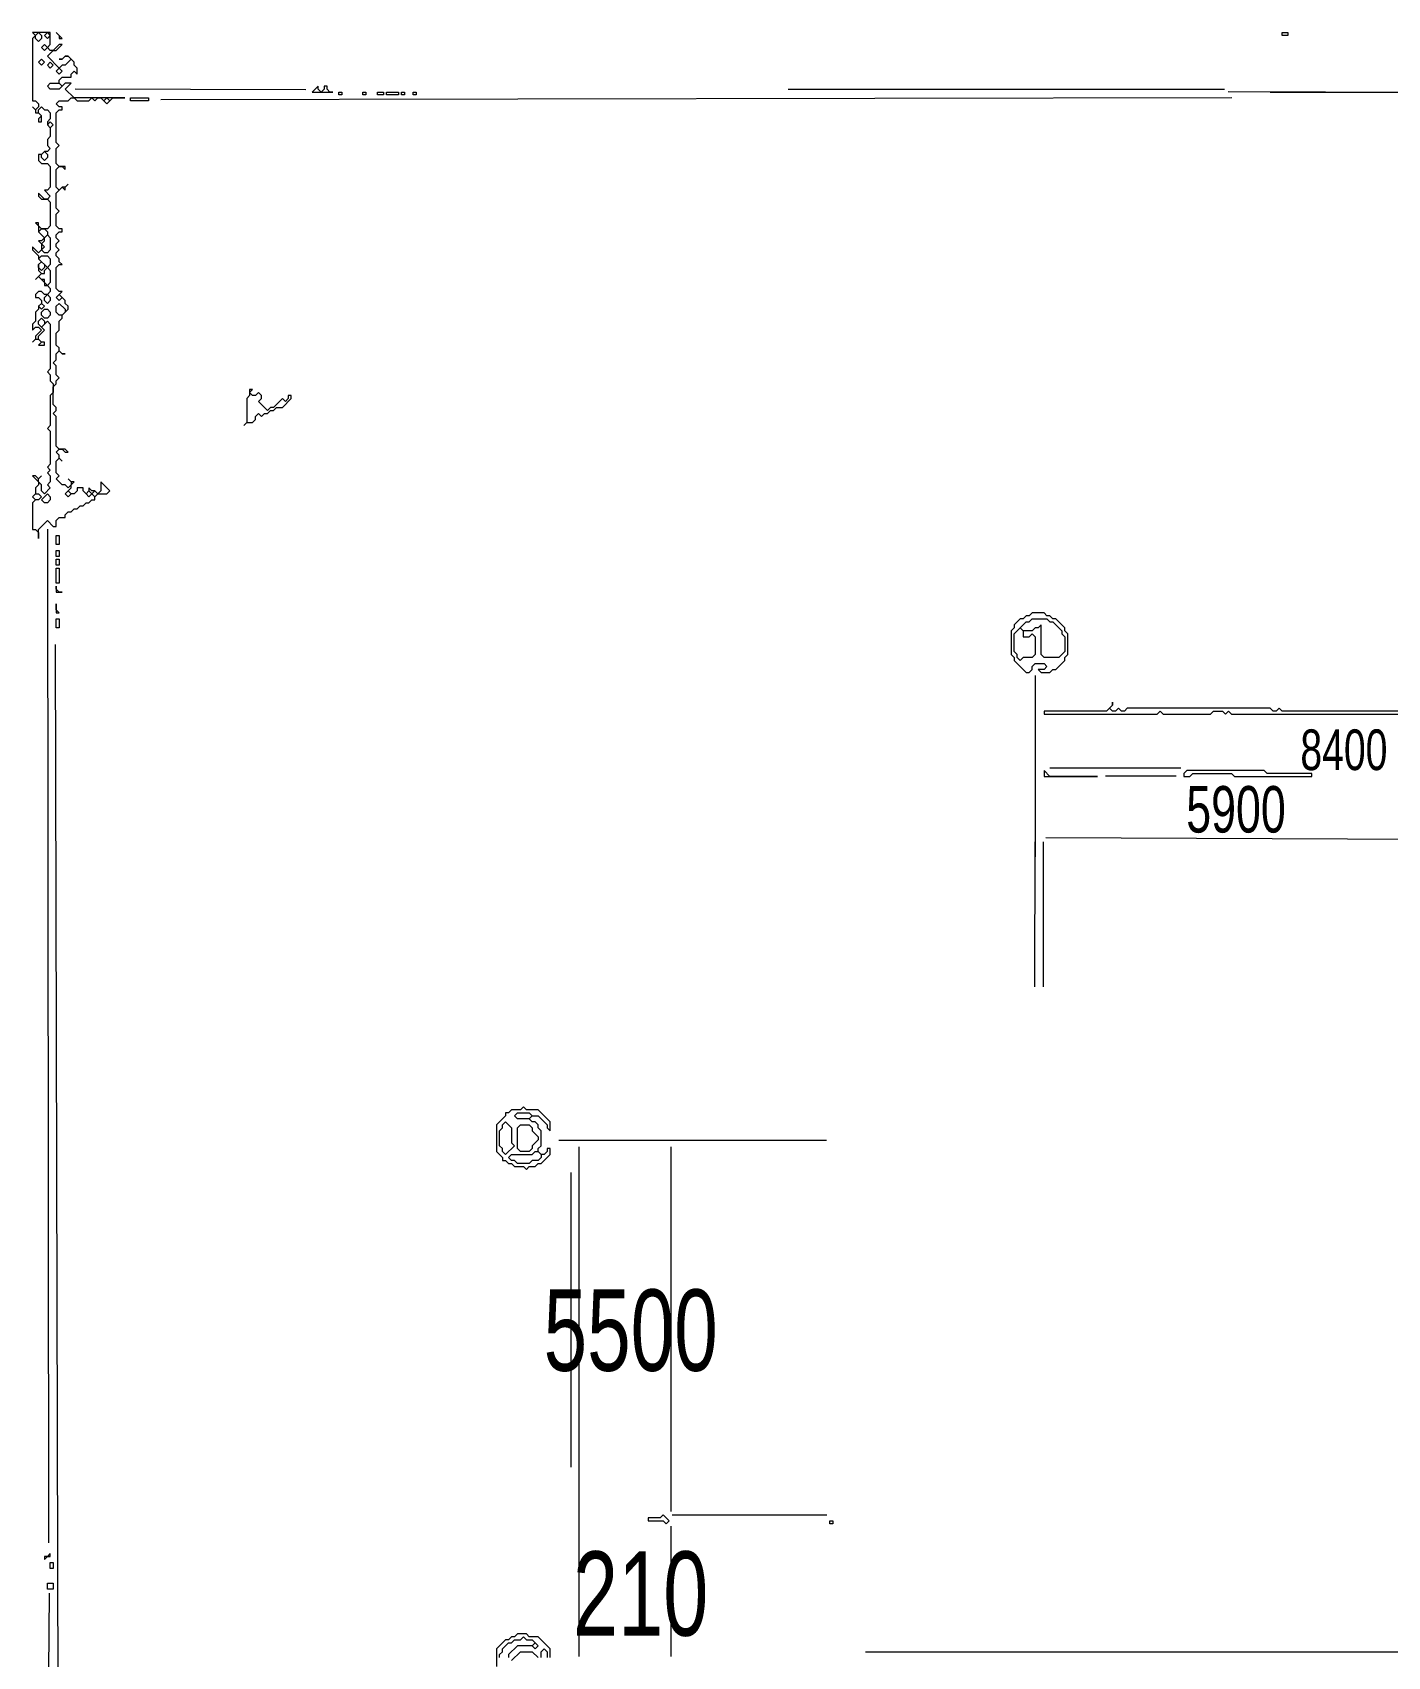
# Model space of a CAD drawing. Extents: x 10 to 1971, y 10 to 1392.
# Drawn here: x 10 to 465, y 846 to 1392 of the extents above; entities that cross this region are included whole.
import ezdxf

# ---------------------------------------------------------------- set-up
doc = ezdxf.new("R2010")
doc.units = 0
for name, color, linetype, lineweight in [('OCR_TEXT', 6, 'Continuous', 0), ('TRACE_CURVE', 6, 'Continuous', 0), ('TRACE_STRAIGHT', 5, 'Continuous', 0), ('TRACE_TEXT_SYMBOL', 6, 'Continuous', 0)]:
    doc.layers.add(name, color=color, linetype=linetype, lineweight=lineweight)
doc.styles.add('wqy-unicode', font='wqy-unicode.lff')

msp = doc.modelspace()

# ---------------------------------------------------------------- linework, layer by layer
at = {"layer": 'TRACE_CURVE', "color": 6}
for points in [[(10, 1392), (11, 1391), (10, 1390), (10, 1369), (11, 1369), (12, 1368), (12, 1367), (11, 1366), (10, 1367), (11, 1366), (11, 1365), (12, 1365), (13, 1364), (12, 1363), (12, 1362), (13, 1362), (13, 1364), (12, 1365), (12, 1366), (13, 1367), (14, 1366), (15, 1366), (16, 1365), (16, 1363), (15, 1362), (15, 1361), (16, 1360), (16, 1357), (15, 1356), (15, 1354), (16, 1353), (15, 1352), (14, 1352), (13, 1351), (12, 1351), (12, 1349), (13, 1348), (15, 1348), (16, 1347), (16, 1340), (15, 1339), (14, 1339), (16, 1337), (15, 1336), (14, 1336), (12, 1338), (12, 1337), (13, 1336), (15, 1336), (16, 1335), (16, 1327), (15, 1326), (13, 1326), (12, 1327), (12, 1328), (11, 1328), (12, 1327), (12, 1325), (14, 1323), (13, 1322), (12, 1322), (13, 1321), (13, 1319), (12, 1318)], [(23, 1377), (23, 1378), (24, 1379), (25, 1378), (25, 1380), (24, 1381), (24, 1382), (22, 1384), (21, 1384), (20, 1383), (19, 1383), (20, 1383), (21, 1384), (22, 1384), (23, 1383), (21, 1381), (20, 1381), (19, 1380), (15, 1384), (17, 1386), (18, 1386), (20, 1388), (19, 1388), (17, 1386), (16, 1386), (15, 1387), (16, 1388), (16, 1392), (10, 1392)], [(19, 1316), (18, 1317), (18, 1318), (19, 1319), (18, 1320), (18, 1321), (19, 1322), (18, 1323), (18, 1324), (19, 1325), (20, 1325), (20, 1326), (19, 1326), (18, 1327), (18, 1331), (19, 1332), (18, 1333), (18, 1338), (20, 1340), (21, 1339), (21, 1340), (22, 1341), (21, 1340), (20, 1340), (19, 1339), (18, 1340), (18, 1346), (19, 1347), (20, 1347), (21, 1346), (21, 1347), (19, 1347), (18, 1348), (18, 1353), (19, 1354), (18, 1355), (18, 1365), (19, 1366), (20, 1366), (20, 1367), (19, 1367), (18, 1368), (19, 1369), (22, 1369), (23, 1370), (24, 1370), (25, 1369), (29, 1369), (30, 1370), (31, 1369), (32, 1370), (33, 1370), (35, 1368), (37, 1370), (41, 1370), (24, 1370), (21, 1373), (23, 1375), (21, 1375), (20, 1374), (19, 1375), (19, 1376), (20, 1377), (23, 1377)], [(12, 1318), (10, 1320), (10, 1319), (12, 1317), (12, 1316), (13, 1315), (12, 1314), (12, 1312), (13, 1311), (11, 1309), (12, 1310), (14, 1308), (14, 1307), (15, 1307), (16, 1306), (16, 1305), (15, 1304), (14, 1304), (13, 1305), (12, 1305), (11, 1304), (11, 1303), (12, 1303), (13, 1302), (13, 1301), (12, 1300), (12, 1299), (11, 1298), (11, 1295), (10, 1294), (10, 1292), (11, 1293), (12, 1293), (13, 1292), (11, 1290), (11, 1289), (10, 1288), (11, 1289), (12, 1289), (13, 1288), (12, 1287), (14, 1287), (14, 1288), (13, 1288), (12, 1289), (12, 1290), (14, 1292), (13, 1293), (15, 1295), (16, 1294), (16, 1279), (15, 1278), (16, 1277), (16, 1275), (17, 1274), (17, 1271), (16, 1270), (16, 1260), (15, 1259), (16, 1258), (16, 1247), (15, 1246), (16, 1245), (15, 1244)], [(23, 1240), (24, 1241), (23, 1241), (22, 1242), (23, 1241), (23, 1240), (22, 1239), (21, 1240), (20, 1240), (18, 1242), (19, 1243), (18, 1244), (18, 1248), (19, 1249), (20, 1248), (19, 1249), (19, 1250), (18, 1251), (19, 1252), (20, 1252), (21, 1251), (22, 1251), (21, 1252), (19, 1252), (18, 1253), (18, 1263), (17, 1264), (18, 1265), (18, 1266), (17, 1267), (17, 1273), (18, 1274), (18, 1275), (19, 1276), (18, 1277), (18, 1280), (17, 1281), (18, 1282), (18, 1284), (19, 1285), (20, 1284), (21, 1284), (20, 1284), (19, 1285), (19, 1286), (18, 1287), (18, 1291), (19, 1292), (19, 1295), (20, 1296), (20, 1297), (22, 1299), (22, 1300), (21, 1301), (21, 1302), (19, 1304), (20, 1305), (19, 1305), (18, 1306), (18, 1313), (19, 1314), (20, 1314), (19, 1315), (19, 1316)], [(15, 1244), (16, 1243), (16, 1241), (15, 1240), (16, 1239), (14, 1237), (13, 1238), (13, 1240), (12, 1241), (12, 1242), (13, 1243), (12, 1242), (11, 1243), (10, 1243), (12, 1241), (12, 1240), (11, 1239), (11, 1237), (10, 1236), (11, 1235), (10, 1234), (10, 1225), (11, 1225), (12, 1224), (12, 1222), (12, 1225), (15, 1228), (17, 1226), (18, 1226), (18, 1228), (19, 1229), (21, 1229), (21, 1230), (22, 1231), (23, 1231), (24, 1232), (25, 1232), (26, 1233), (27, 1233), (28, 1234), (29, 1234), (30, 1235), (31, 1235), (31, 1236), (32, 1237), (35, 1237), (36, 1238), (33, 1241), (33, 1238), (32, 1237), (31, 1238), (30, 1238), (29, 1239), (29, 1238), (28, 1237), (27, 1238), (27, 1239), (25, 1239), (25, 1238), (24, 1237), (23, 1237), (22, 1238), (23, 1239), (23, 1240)]]:
    msp.add_lwpolyline(points, dxfattribs=at)
for points in [[(11, 1391), (12, 1392), (13, 1391), (13, 1390), (12, 1389), (11, 1390)], [(14, 1391), (15, 1392), (16, 1391), (15, 1390)], [(13, 1387), (14, 1388), (15, 1387), (14, 1386)], [(12, 1382), (13, 1383), (14, 1382), (13, 1381)], [(15, 1381), (16, 1382), (17, 1381), (16, 1380)], [(15, 1374), (16, 1375), (19, 1375), (20, 1374), (19, 1373), (16, 1373)], [(18, 1379), (19, 1380), (20, 1379), (19, 1378)], [(34, 1369), (35, 1370), (36, 1369), (35, 1368)], [(15, 1361), (16, 1362), (17, 1361), (16, 1360)], [(13, 1351), (14, 1352), (15, 1351), (15, 1350), (14, 1349), (13, 1350)], [(12, 1325), (13, 1326), (14, 1326), (15, 1325), (15, 1324), (14, 1323)], [(14, 1323), (15, 1324), (16, 1323), (16, 1319), (15, 1318), (14, 1318), (13, 1319), (14, 1320), (13, 1321), (14, 1322)], [(12, 1316), (13, 1317), (15, 1317), (16, 1316), (16, 1314), (15, 1313)], [(12, 1314), (13, 1315), (14, 1314), (14, 1313), (13, 1312), (12, 1313)], [(14, 1312), (15, 1313), (16, 1312), (16, 1308), (15, 1307), (14, 1308), (14, 1309), (13, 1309), (12, 1310), (13, 1311), (14, 1311)], [(12, 1300), (13, 1301), (14, 1300), (13, 1299)], [(13, 1298), (14, 1299), (15, 1299), (16, 1298), (16, 1297), (15, 1296), (14, 1296), (13, 1297)], [(14, 1303), (15, 1304), (16, 1303), (16, 1302), (15, 1301), (14, 1302)], [(18, 1303), (19, 1304), (20, 1303), (19, 1302)], [(18, 1300), (19, 1301), (21, 1299), (21, 1298), (20, 1297), (19, 1297), (18, 1298)], [(12, 1295), (13, 1296), (14, 1295), (14, 1294), (13, 1293), (12, 1294)], [(10, 1236), (11, 1237), (12, 1237), (13, 1236), (12, 1235), (11, 1235)], [(15, 1237), (16, 1236), (16, 1235), (15, 1234), (14, 1234), (13, 1235)], [(21, 1237), (22, 1238), (23, 1237), (22, 1236)], [(28, 1237), (29, 1238), (30, 1237), (29, 1236)], [(30, 1237), (31, 1238), (32, 1237), (31, 1236)]]:
    msp.add_lwpolyline(points, close=True, dxfattribs=at)
at = {"layer": 'TRACE_STRAIGHT', "color": 5}
for p, q in [((24.37, 1373.11), (101.88, 1372.86)), ((53.12, 1369.5), (413.12, 1370.13)), ((264, 1373), (325, 1373)), ((264.37, 1372.95), (410.63, 1372.96)), ((411.87, 1372.14), (1050.62, 1370.24)), ((426, 1372), (544, 1372)), ((15.04, 1225.12), (15.44, 884.62)), ((17.65, 1186.37), (18.65, 798.87)), ((347, 1176), (347, 1115)), ((352, 1145), (396, 1145)), ((370.62, 1142.23), (394.38, 1142.3)), ((346.94, 1071.37), (347.05, 1120.13)), ((349.67, 1120.13), (349.74, 1071.37)), ((350.63, 1121.51), (483.12, 1121)), ((186.88, 1019.81), (276.88, 1019.81)), ((193.6, 1017.62), (193.61, 846.37)), ((224.7, 895.12), (224.7, 1017.62)), ((191, 1009), (191, 910)), ((224.69, 846.37), (224.7, 890.12)), ((225, 894), (277, 894)), ((15.55, 841.37), (15.76, 867.63)), ((290, 848), (486, 848))]:
    msp.add_line(p, q, dxfattribs=at)
at = {"layer": 'TRACE_TEXT_SYMBOL', "color": 6}
for points in [[(18, 1392), (19, 1391), (19, 1390), (20, 1390)], [(430, 1392), (432, 1392), (432, 1391), (430, 1391)], [(43, 1370), (49, 1370), (49, 1369), (43, 1369)], [(106, 1374), (104, 1372), (111, 1372), (110, 1372), (109, 1373), (109, 1374), (108, 1374), (108, 1373), (107, 1372), (106, 1373)], [(113, 1372), (114, 1372), (114, 1371), (113, 1371)], [(121, 1372), (122, 1372), (122, 1371), (121, 1371)], [(126, 1372), (128, 1372), (128, 1371), (126, 1371)], [(129, 1372), (133, 1372), (133, 1371), (129, 1371)], [(134, 1372), (135, 1372), (135, 1371), (134, 1371)], [(138, 1372), (139, 1372), (139, 1371), (138, 1371)], [(83, 1272), (83, 1270), (82, 1269), (82, 1261), (81, 1260), (82, 1261), (84, 1261), (85, 1262), (85, 1263), (86, 1264), (87, 1263), (88, 1264), (89, 1264), (90, 1265), (91, 1265), (92, 1266), (94, 1266), (97, 1269), (97, 1270), (96, 1270), (96, 1269), (95, 1268), (94, 1269), (91, 1266), (90, 1266), (89, 1265), (86, 1268), (87, 1269), (87, 1270), (86, 1271), (85, 1270), (84, 1270), (83, 1271), (84, 1272)], [(18, 1223), (19, 1223), (19, 1220), (18, 1220)], [(18, 1218), (19, 1218), (19, 1216), (18, 1216)], [(18, 1215), (19, 1215), (19, 1213), (18, 1213)], [(18, 1212), (19, 1212), (19, 1207), (18, 1207)], [(18, 1206), (18, 1204), (20, 1204), (19, 1204), (18, 1205)], [(18, 1200), (18, 1197), (19, 1197), (18, 1198)], [(18, 1195), (19, 1195), (19, 1192), (18, 1192)], [(346, 1197), (345, 1196), (344, 1196), (343, 1195), (342, 1195), (340, 1193), (340, 1192), (339, 1191), (339, 1183), (340, 1182), (340, 1181), (344, 1177), (345, 1177), (346, 1178), (346, 1179), (347, 1180), (350, 1180), (351, 1179), (350, 1178), (348, 1178), (349, 1177), (352, 1177), (353, 1178), (354, 1178), (357, 1181), (357, 1182), (358, 1183), (358, 1190), (357, 1191), (357, 1192), (354, 1195), (353, 1195), (352, 1196), (351, 1196), (350, 1197)], [(345, 1194), (346, 1195), (351, 1195), (352, 1194), (353, 1194), (356, 1191), (356, 1190), (357, 1189), (357, 1184), (355, 1182), (350, 1182), (349, 1183), (349, 1193), (348, 1192), (347, 1192), (346, 1191), (343, 1191), (342, 1192), (344, 1194)], [(342, 1192), (343, 1191), (343, 1189), (345, 1189), (346, 1190), (347, 1189), (347, 1183), (346, 1182), (343, 1182), (342, 1181), (341, 1182), (341, 1183), (340, 1184), (340, 1190)], [(350, 1144), (350, 1142), (368, 1142), (352, 1142)], [(398, 1144), (397, 1143), (397, 1142), (399, 1142), (400, 1143), (413, 1143), (414, 1142), (440, 1142), (440, 1143), (425, 1143), (424, 1144)], [(175, 1031), (174, 1030), (171, 1030), (170, 1029), (169, 1029), (169, 1028), (166, 1025), (166, 1016), (168, 1014), (168, 1013), (169, 1013), (170, 1012), (171, 1012), (172, 1011), (175, 1011), (176, 1010), (177, 1011), (179, 1011), (180, 1012), (181, 1012), (184, 1015), (184, 1017), (183, 1017), (183, 1016), (182, 1015), (181, 1015), (180, 1016), (180, 1017), (181, 1018), (181, 1023), (180, 1024), (180, 1025), (179, 1026), (178, 1026), (177, 1027), (178, 1028), (180, 1028), (183, 1025), (183, 1024), (184, 1023), (184, 1026), (180, 1030), (176, 1030)], [(168, 1025), (169, 1026), (171, 1024), (171, 1019), (172, 1018), (169, 1015), (168, 1016), (168, 1017), (167, 1018), (167, 1023), (168, 1024)], [(172, 1028), (173, 1029), (177, 1029), (178, 1028), (177, 1027), (173, 1027)], [(173, 1024), (174, 1025), (177, 1025), (178, 1024), (178, 1023), (180, 1021), (180, 1020), (178, 1018), (178, 1017), (177, 1016), (174, 1016), (173, 1017)], [(178, 1015), (179, 1016), (180, 1016), (181, 1015), (181, 1014), (180, 1013), (178, 1013), (177, 1012), (173, 1012), (172, 1013), (171, 1013), (170, 1014), (171, 1015)], [(222, 894), (221, 893), (217, 893), (217, 892), (222, 892), (223, 891), (224, 892)], [(278, 892), (279, 892), (279, 891), (278, 891)], [(16, 881), (15, 880), (14, 880), (14, 879), (15, 880), (16, 880)], [(16, 878), (17, 878), (17, 876), (16, 876)], [(15, 871), (17, 871), (17, 869), (15, 869)], [(178, 850), (179, 851), (180, 850), (179, 849)]]:
    msp.add_lwpolyline(points, close=True, dxfattribs=at)
for points in [[(504, 1164), (430, 1164), (429, 1165), (428, 1164), (427, 1164), (426, 1165), (378, 1165), (377, 1164), (376, 1164), (375, 1165), (374, 1164), (373, 1164), (372, 1165), (373, 1166), (373, 1167), (373, 1166), (371, 1164), (350, 1164), (350, 1163), (388, 1163), (389, 1164), (390, 1163), (406, 1163), (407, 1164), (410, 1164), (411, 1163), (412, 1164), (413, 1163), (511, 1163)], [(184, 846), (184, 849), (180, 853), (177, 853), (176, 854), (173, 854), (172, 853), (171, 853), (170, 852), (169, 852), (166, 849), (166, 843)], [(167, 846), (167, 847), (168, 848), (168, 849), (170, 851), (171, 851), (172, 852), (174, 852), (175, 853), (176, 852), (178, 852), (179, 851), (178, 850), (173, 850), (170, 847), (170, 846)], [(171, 845), (174, 848), (178, 848), (180, 846)], [(181, 846), (181, 848), (182, 849), (183, 848), (183, 846)]]:
    msp.add_lwpolyline(points, dxfattribs=at)

# ---------------------------------------------------------------- texts
at = {"layer": 'OCR_TEXT', "color": 6, "style": 'wqy-unicode', "width": 0.72}
for s, height, p in [('8400', 13.666, (436.17, 1144.18)), ('5900', 15.618, (397.81, 1123.21)), ('5500', 27.332, (181.8, 942.36)), ('210', 28.308, (191.69, 853.38))]:
    msp.add_text(s, height=height, dxfattribs=at).set_placement(p)

doc.saveas('drawing.dxf')
